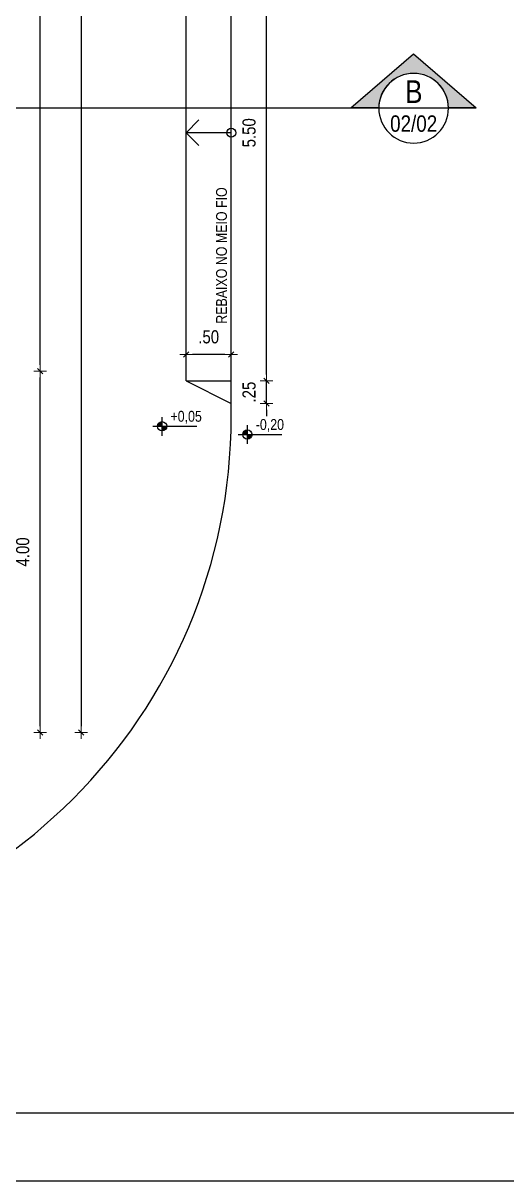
# Model space of a CAD drawing. Header units: millimetres. Extents: x 1170 to 1315, y 90 to 135.
# Drawn here: x 1294.97 to 1300.34, y 90.19 to 103.02 of the extents above; entities that cross this region are included whole.
import ezdxf
from ezdxf.enums import TextEntityAlignment as Align

# ---------------------------------------------------------------- set-up
doc = ezdxf.new("R2010")
doc.units = ezdxf.units.MM
doc.header["$LTSCALE"] = 20
doc.header["$MEASUREMENT"] = 0
doc.linetypes.add('CENTER', pattern=[2, 1.25, -0.25, 0.25, -0.25])
doc.linetypes.add('CONTINU', pattern=[0])
doc.layers.get('0').update_dxf_attribs({"linetype": 'CONTINUOUS'})
doc.layers.get('DEFPOINTS').update_dxf_attribs({"linetype": 'CONTINUOUS'})
for name, color, linetype in [('AR-TXT', 2, 'CONTINUOUS'), ('COTA', 7, 'CONTINUOUS'), ('E-pen-m', 6, 'CONTINUOUS'), ('Indic_Corte_Vista', 2, 'CONTINUOUS')]:
    doc.layers.add(name, color=color, linetype=linetype)
for name, color, linetype, lineweight in [('E-Pen-C', 4, 'CONTINUOUS', 15), ('E-Pen-G', 3, 'CONTINUOUS', 30), ('E-Txt-W', 7, 'CONTINUOUS', 20)]:
    doc.layers.add(name, color=color, linetype=linetype, lineweight=lineweight)
doc.styles.add('F2', font='ARIALN.TTF')
doc.styles.add('SWIS 721 CN BT', font='swissc.ttf')
doc.dimstyles.new('DIMENSION-1', dxfattribs={"dimtxt": 0.145, "dimasz": 0.07, "dimexe": 1, "dimexo": 0, "dimgap": 0.12, "dimtad": 1, "dimzin": 7, "dimdsep": 46, "dimtxsty": 'F2', "dimblk1": 'TRACO', "dimblk2": 'TRACO', "dimsah": 1, "dimcen": 1, "dimse1": 1, "dimse2": 1, "dimclrd": 4, "dimclre": 256, "dimclrt": 4, "dimadec": 8, "dimazin": 0, "dimtfac": 1, "dimtix": 1, "dimtmove": 2, "dimatfit": 3, "dimldrblk": 'TRACO', "dimfxl": 1, "dimtolj": 1, "dimtzin": 0, "dimarcsym": 0})

# ---------------------------------------------------------------- blocks, each defined once
blk = doc.blocks.new('TRACO')
at = {"layer": 'E-Pen-C'}
for p, q in [((-1, 0), (1, 0)), ((0, 1), (0, -1))]:
    blk.add_line(p, q, dxfattribs=at)
at = {"layer": 'E-Pen-G'}
blk.add_line((-0.42, -0.42), (0.42, 0.42), dxfattribs=at)
blk = doc.blocks.new('*D369')
at = {"layer": 'COTA', "color": 4, "linetype": 'Continuous', "lineweight": -2}
blk.add_line((1295.164, 95.228), (1295.164, 99.094), dxfattribs=at)
at = {"layer": 'DEFPOINTS', "color": 0, "linetype": 'Continuous'}
for p in [(1294.782, 99.164), (1295.164, 99.164), (1294.782, 95.158)]:
    blk.add_point(p, dxfattribs=at)
at = {"layer": 'COTA', "color": 4, "linetype": 'Continuous', "lineweight": -2, "xscale": 0.07, "yscale": 0.07, "zscale": 0.07}
for p, rotation in [((1295.164, 99.164), 90), ((1295.164, 95.158), 270)]:
    blk.add_blockref('TRACO', p, dxfattribs=dict(at, rotation=rotation))
at = {"layer": 'COTA', "color": 4, "linetype": 'Continuous', "insert": (1294.97, 97.161), "char_height": 0.145, "attachment_point": 5, "rotation": 90, "style": 'F2'}
blk.add_mtext('\\A1;4.00', dxfattribs=at)
blk = doc.blocks.new('*D370')
at = {"layer": 'COTA', "color": 4, "linetype": 'Continuous', "lineweight": -2}
blk.add_line((1295.164, 99.234), (1295.164, 115.725), dxfattribs=at)
at = {"layer": 'DEFPOINTS', "color": 0, "linetype": 'Continuous'}
for p in [(1294.782, 115.795), (1295.164, 115.795), (1294.782, 99.164)]:
    blk.add_point(p, dxfattribs=at)
at = {"layer": 'COTA', "color": 4, "linetype": 'Continuous', "lineweight": -2, "xscale": 0.07, "yscale": 0.07, "zscale": 0.07}
for p, rotation in [((1295.164, 115.795), 90), ((1295.164, 99.164), 270)]:
    blk.add_blockref('TRACO', p, dxfattribs=dict(at, rotation=rotation))
at = {"layer": 'COTA', "color": 4, "linetype": 'Continuous', "insert": (1294.97, 107.48), "char_height": 0.145, "attachment_point": 5, "rotation": 90, "style": 'F2'}
blk.add_mtext('\\A1;16.64', dxfattribs=at)
blk = doc.blocks.new('*D372')
at = {"layer": 'COTA', "color": 4, "linetype": 'Continuous', "lineweight": -2}
blk.add_line((1295.618, 115.875), (1295.618, 95.228), dxfattribs=at)
at = {"layer": 'DEFPOINTS', "color": 0, "linetype": 'Continuous'}
for p in [(1294.782, 115.945), (1294.782, 95.158), (1295.618, 95.158)]:
    blk.add_point(p, dxfattribs=at)
at = {"layer": 'COTA', "color": 4, "linetype": 'Continuous', "lineweight": -2, "xscale": 0.07, "yscale": 0.07, "zscale": 0.07}
for p, rotation in [((1295.618, 115.945), 90), ((1295.618, 95.158), 270)]:
    blk.add_blockref('TRACO', p, dxfattribs=dict(at, rotation=rotation))
at = {"layer": 'COTA', "color": 4, "linetype": 'Continuous', "insert": (1295.424, 105.552), "char_height": 0.145, "attachment_point": 5, "rotation": 90, "style": 'F2'}
blk.add_mtext('\\A1;20.79', dxfattribs=at)
blk = doc.blocks.new('NV')
at = {"color": 4, "linetype": 'ByBlock', "ltscale": 0.5}
for p, q in [((-1.611, 0.008), (-0.799, 0.008)), ((-1.439, -0.165), (-1.439, 0.18))]:
    blk.add_line(p, q, dxfattribs=at)
at = {"color": 4, "ltscale": 2.5}
blk.add_circle((-1.439, 0.008), 0.0864, dxfattribs=at)
at = {"color": 4}
for points in [[(-1.439, 0.008), (-1.5, 0.069), (-1.525, 0.008), (-1.519, 0.041)], [(-1.439, 0.008), (-1.439, 0.094), (-1.5, 0.069), (-1.472, 0.087)], [(-1.439, 0.008), (-1.352, 0.008), (-1.378, -0.054), (-1.359, -0.026)], [(-1.439, 0.008), (-1.378, -0.054), (-1.439, -0.079), (-1.406, -0.072)]]:
    blk.add_solid(points, dxfattribs=at)
at = {"layer": 'E-Txt-W', "color": 4, "ltscale": 2.5, "style": 'F2'}
blk.add_attdef('COTAPISO', (-1.306, 0.073), '', height=0.15, dxfattribs=at)
blk = doc.blocks.new('*D404')
at = {"layer": 'COTA', "color": 4, "linetype": 'Continuous', "lineweight": -2}
for p, q in [((1297.674, 99.128), (1297.674, 99.198)), ((1297.674, 98.808), (1297.674, 99.058)), ((1297.674, 98.738), (1297.674, 98.668))]:
    blk.add_line(p, q, dxfattribs=at)
at = {"layer": 'DEFPOINTS', "color": 0, "linetype": 'Continuous'}
for p in [(1297.282, 99.058), (1297.674, 99.058), (1297.282, 98.808)]:
    blk.add_point(p, dxfattribs=at)
at = {"layer": 'COTA', "color": 4, "linetype": 'Continuous', "lineweight": -2, "xscale": 0.07, "yscale": 0.07, "zscale": 0.07}
for p, rotation in [((1297.674, 99.058), 270), ((1297.674, 98.808), 90)]:
    blk.add_blockref('TRACO', p, dxfattribs=dict(at, rotation=rotation))
at = {"layer": 'COTA', "color": 4, "linetype": 'Continuous', "insert": (1297.48, 98.933), "char_height": 0.145, "attachment_point": 5, "rotation": 90, "style": 'F2'}
blk.add_mtext('\\A1;.25', dxfattribs=at)
blk = doc.blocks.new('*D405')
at = {"layer": 'COTA', "color": 4, "linetype": 'Continuous', "lineweight": -2}
blk.add_line((1297.674, 99.128), (1297.674, 104.488), dxfattribs=at)
at = {"layer": 'DEFPOINTS', "color": 0, "linetype": 'Continuous'}
for p in [(1297.282, 104.558), (1297.674, 104.558), (1297.282, 99.058)]:
    blk.add_point(p, dxfattribs=at)
at = {"layer": 'COTA', "color": 4, "linetype": 'Continuous', "lineweight": -2, "xscale": 0.07, "yscale": 0.07, "zscale": 0.07}
for p, rotation in [((1297.674, 104.558), 90), ((1297.674, 99.058), 270)]:
    blk.add_blockref('TRACO', p, dxfattribs=dict(at, rotation=rotation))
at = {"layer": 'COTA', "color": 4, "linetype": 'Continuous', "insert": (1297.48, 101.808), "char_height": 0.145, "attachment_point": 5, "rotation": 90, "style": 'F2'}
blk.add_mtext('\\A1;5.50', dxfattribs=at)
blk = doc.blocks.new('*D407')
at = {"layer": 'COTA', "color": 4, "linetype": 'Continuous', "lineweight": -2}
blk.add_line((1297.212, 99.351), (1296.852, 99.351), dxfattribs=at)
at = {"layer": 'DEFPOINTS', "color": 0, "linetype": 'Continuous'}
for p in [(1296.782, 99.351), (1296.782, 99.058), (1297.282, 99.058)]:
    blk.add_point(p, dxfattribs=at)
at = {"layer": 'COTA', "color": 4, "linetype": 'Continuous', "lineweight": -2, "xscale": 0.07, "yscale": 0.07, "zscale": 0.07, "rotation": 180}
blk.add_blockref('TRACO', (1296.782, 99.351), dxfattribs=at)
at = {"layer": 'COTA', "color": 4, "linetype": 'Continuous', "lineweight": -2, "xscale": 0.07, "yscale": 0.07, "zscale": 0.07}
blk.add_blockref('TRACO', (1297.282, 99.351), dxfattribs=at)
at = {"layer": 'COTA', "color": 4, "linetype": 'Continuous', "insert": (1297.032, 99.545), "char_height": 0.145, "attachment_point": 5, "style": 'F2'}
blk.add_mtext('\\A1;.50', dxfattribs=at)
blk = doc.blocks.new('CHAVE CORTE-100')
blk.add_hatch(color=8).paths.add_polyline_path([(-2.567, 0), (-2.86, 0), (-2.198, 0.571), (-1.536, 0), (-1.83, 0, 0.987177)])
at = {"color": 2}
blk.add_line((-1.83, 0), (-2.567, 0), dxfattribs=at)
blk.add_lwpolyline([(-1.83, 0.001), (-1.536, 0), (-2.198, 0.571), (-2.86, 0), (-2.567, 0, -0.985586)], format="xyb", close=True, dxfattribs=at)
blk.add_circle((-2.199, -0.005), 0.368, dxfattribs=at)
at = {"color": 2, "style": 'F2'}
for tag, height, p in [('A', 0.24, (-2.199, 0.171)), ('01-02', 0.2, (-2.199, -0.127))]:
    blk.add_attdef(tag, text='', height=height, dxfattribs=at).set_placement(p, align=Align.MIDDLE_CENTER)

msp = doc.modelspace()

# ---------------------------------------------------------------- linework, layer by layer
at = {"color": 7, "linetype": 'CONTINU'}
msp.add_line((1297.282, 101.808, -0.235), (1296.782, 101.808), dxfattribs=at)
at = {"color": 2}
msp.add_lwpolyline([(1242.555, 90.189), (1314.911, 90.189), (1314.911, 134.739), (1242.555, 134.739)], close=True, dxfattribs=at)
at = {"color": 1}
msp.add_lwpolyline([(1244.43, 133.989), (1314.161, 133.989), (1314.161, 90.939), (1244.43, 90.939)], close=True, dxfattribs=at)
at = {"color": 7}
msp.add_circle((1297.282, 101.808, -0.235), 0.0499, dxfattribs=at)
at = {"layer": 'COTA', "color": 2, "linetype": 'CENTER'}
msp.add_line((1286.89, 102.085), (1299.998, 102.085), dxfattribs=at)
at = {"layer": 'E-pen-m', "color": 7}
for q in [(1296.923, 101.95), (1296.923, 101.667)]:
    msp.add_line((1296.782, 101.808), q, dxfattribs=at)
at = {"layer": 'Indic_Corte_Vista', "color": 8}
for p, q in [((1297.282, 98.664), (1297.282, 115.945)), ((1296.782, 99.058), (1296.782, 104.558)), ((1296.782, 99.058), (1297.282, 98.808)), ((1296.782, 99.058), (1297.282, 99.058))]:
    msp.add_line(p, q, dxfattribs=at)
msp.add_arc((1291.282, 98.664), 6, 270, 360, dxfattribs=at)

# ---------------------------------------------------------------- block references
ref = msp.add_blockref('NV', (1297.379, 98.549), dxfattribs=dict(xscale=0.6, yscale=0.6, zscale=0.6))
ref.add_attrib('COTAPISO', '+0,05', (1296.608, 98.605), dxfattribs={"layer": 'E-Txt-W', "color": 4, "ltscale": 2.5, "height": 0.12, "style": 'F2'})
ref = msp.add_blockref('NV', (1298.324, 98.458), dxfattribs=dict(xscale=0.6, yscale=0.6, zscale=0.6))
ref.add_attrib('COTAPISO', '-0,20', (1297.554, 98.514), dxfattribs={"layer": 'E-Txt-W', "color": 4, "ltscale": 2.5, "height": 0.12, "style": 'F2'})
at = {"layer": 'AR-TXT'}
ref = msp.add_blockref('CHAVE CORTE-100', (1296.996, 102.085), dxfattribs=dict(at, xscale=-1.049948921114458, yscale=1.049948921114458, zscale=1.049948921114458))
ref.add_attrib('00', '02/02', dxfattribs={"layer": '0', "height": 0.182, "style": 'SWIS 721 CN BT'}).set_placement((1299.305, 101.91), align=Align.MIDDLE_CENTER)
ref.add_attrib('A', 'B', dxfattribs={"layer": '0', "height": 0.252, "style": 'SWIS 721 CN BT'}).set_placement((1299.307, 102.264), align=Align.MIDDLE_CENTER)

# ---------------------------------------------------------------- texts
at = {"color": 4, "style": 'F2'}
msp.add_text('REBAIXO NO MEIO FIO', height=0.12, rotation=90, dxfattribs=at).set_placement((1297.234, 99.691))

# ---------------------------------------------------------------- dimensions: what is measured, and where the dimension line sits
at = {"layer": 'COTA', "color": 7, "linetype": 'Continuous'}
for base, p1, p2, override, picture, middle in [((1295.618, 95.158), (1294.782, 115.945), (1294.782, 95.158), {"dimadec": 0, "dimfxl": 0.06}, '*D372', (1295.424, 105.552)), ((1297.674, 104.558), (1297.282, 99.058), (1297.282, 104.558), {"dimadec": 0, "dimfxl": 0.04}, '*D405', (1297.48, 101.808)), ((1297.674, 99.058), (1297.282, 98.808), (1297.282, 99.058), {"dimadec": 0, "dimfxl": 0.04}, '*D404', (1297.48, 98.933))]:
    dim = msp.add_linear_dim(base=base, p1=p1, p2=p2, angle=90, dimstyle='DIMENSION-1', override=override, dxfattribs=at)
    dim.commit()
    dim.dimension.update_dxf_attribs({"geometry": picture, "text_midpoint": middle})
for base, p1, p2, text, picture, middle in [((1295.164, 115.795), (1294.782, 99.164), (1294.782, 115.795), '16.64', '*D370', (1294.97, 107.48)), ((1295.164, 99.164), (1294.782, 95.158), (1294.782, 99.164), '4.00', '*D369', (1294.97, 97.161))]:
    dim = msp.add_linear_dim(base=base, p1=p1, p2=p2, angle=90, text=text, dimstyle='DIMENSION-1', override={"dimadec": 0, "dimfxl": 0.06}, dxfattribs=at)
    dim.commit()
    dim.dimension.update_dxf_attribs({"geometry": picture, "text_midpoint": middle})
dim = msp.add_linear_dim(base=(1296.782, 99.351), p1=(1297.282, 99.058), p2=(1296.782, 99.058), dimstyle='DIMENSION-1', override={"dimadec": 0, "dimfxl": 0.04}, dxfattribs=at)
dim.commit()
dim.dimension.update_dxf_attribs({"geometry": '*D407', "text_midpoint": (1297.032, 99.545)})

doc.saveas('drawing.dxf')
